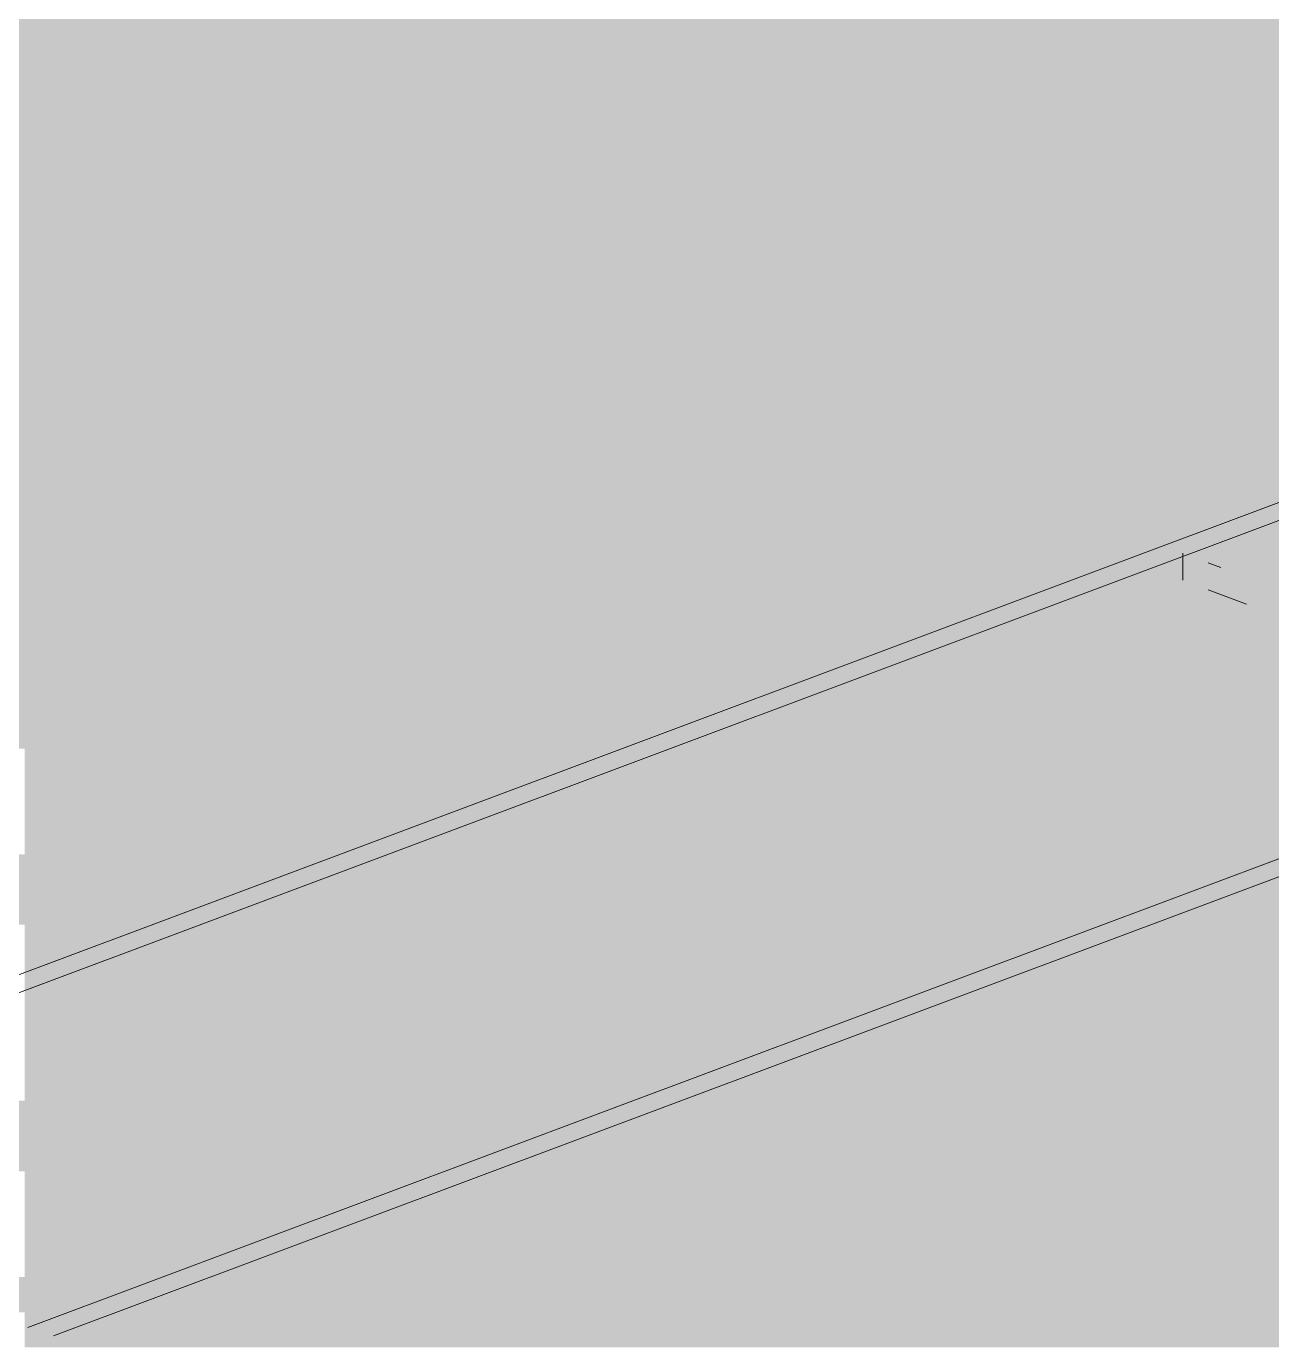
# Paper-space layout '03 3D Building and Roof' of a CAD drawing. Header units: millimetres. Extents: x 5 to 415, y 5 to 292.
# Drawn here: x 89.85 to 95.91, y 94.03 to 100.43 of the extents above; entities that cross this region are included whole.
import ezdxf

# ---------------------------------------------------------------- set-up
doc = ezdxf.new("R2010")
doc.units = ezdxf.units.MM
doc.layers.add('EXISTING', color=7, linetype='Continuous')
doc.layers.add('IMAGES', color=7, linetype='Continuous')

# ---------------------------------------------------------------- blocks, each defined once
blk = doc.blocks.new('SHEET_03')
at = {"layer": 'EXISTING', "color": 250, "lineweight": 9}
for p, q in [((87.4954, 94.9461), (96.5027, 98.3203)), ((87.7439, 94.9518), (96.5027, 98.2329)), ((95.4775, 97.7333), (95.4775, 97.8644)), ((95.6018, 97.8178), (95.664, 97.7945)), ((95.7883, 97.6168), (95.6018, 97.6867)), ((89.8559, 94.0968), (97.4966, 96.9591)), ((89.9802, 94.056), (97.683, 96.9415))]:
    blk.add_line(p, q, dxfattribs=at)
at = {"layer": 'IMAGES', "color": 7}
for points in [[(95.8378, 99.1429), (96.0092, 99.1429), (95.8378, 103.0857), (96.0092, 103.0857)], [(67.0488, 100.3429), (95.8378, 100.3429), (67.0488, 100.5143), (95.8378, 100.5143)], [(66.7061, 100.1714), (95.8378, 100.1714), (66.7061, 100.3429), (95.8378, 100.3429)], [(66.192, 100), (95.8378, 100), (66.192, 100.1714), (95.8378, 100.1714)], [(65.8492, 99.8286), (95.8378, 99.8286), (65.8492, 100), (95.8378, 100)], [(65.3352, 99.6571), (95.8378, 99.6571), (65.3352, 99.8286), (95.8378, 99.8286)], [(64.8211, 99.4857), (95.8378, 99.4857), (64.8211, 99.6571), (95.8378, 99.6571)], [(64.4783, 99.3143), (95.8378, 99.3143), (64.4783, 99.4857), (95.8378, 99.4857)], [(63.9643, 99.1429), (95.8378, 99.1429), (63.9643, 99.3143), (95.8378, 99.3143)], [(63.6215, 98.9714), (95.3237, 98.9714), (63.6215, 99.1429), (95.3237, 99.1429)], [(95.3237, 98.9714), (95.4951, 98.9714), (95.3237, 99.1429), (95.4951, 99.1429)], [(95.4951, 98.9714), (95.6664, 98.9714), (95.4951, 99.1429), (95.6664, 99.1429)], [(95.6664, 98.9714), (95.8378, 98.9714), (95.6664, 99.1429), (95.8378, 99.1429)], [(95.8378, 98.9714), (96.0092, 98.9714), (95.8378, 99.1429), (96.0092, 99.1429)], [(63.1074, 98.8), (94.981, 98.8), (63.1074, 98.9714), (94.981, 98.9714)], [(94.981, 98.8), (95.1523, 98.8), (94.981, 98.9714), (95.1523, 98.9714)], [(95.1523, 98.8), (95.3237, 98.8), (95.1523, 98.9714), (95.3237, 98.9714)], [(95.3237, 98.8), (95.4951, 98.8), (95.3237, 98.9714), (95.4951, 98.9714)], [(95.4951, 98.8), (95.6664, 98.8), (95.4951, 98.9714), (95.6664, 98.9714)], [(95.6664, 98.8), (95.8378, 98.8), (95.6664, 98.9714), (95.8378, 98.9714)], [(95.8378, 98.8), (96.0092, 98.8), (95.8378, 98.9714), (96.0092, 98.9714)], [(62.5934, 98.6286), (94.4669, 98.6286), (62.5934, 98.8), (94.4669, 98.8)], [(94.4669, 98.6286), (94.6383, 98.6286), (94.4669, 98.8), (94.6383, 98.8)], [(94.6383, 98.6286), (94.981, 98.6286), (94.6383, 98.8), (94.981, 98.8)], [(94.981, 98.6286), (95.1523, 98.6286), (94.981, 98.8), (95.1523, 98.8)], [(95.1523, 98.6286), (95.3237, 98.6286), (95.1523, 98.8), (95.3237, 98.8)], [(95.3237, 98.6286), (95.4951, 98.6286), (95.3237, 98.8), (95.4951, 98.8)], [(95.4951, 98.6286), (95.6664, 98.6286), (95.4951, 98.8), (95.6664, 98.8)], [(95.6664, 98.6286), (95.8378, 98.6286), (95.6664, 98.8), (95.8378, 98.8)], [(95.8378, 98.6286), (96.0092, 98.6286), (95.8378, 98.8), (96.0092, 98.8)], [(62.2506, 98.4571), (94.1242, 98.4571), (62.2506, 98.6286), (94.1242, 98.6286)], [(94.1242, 98.4571), (94.2955, 98.4571), (94.1242, 98.6286), (94.2955, 98.6286)], [(94.2955, 98.4571), (94.4669, 98.4571), (94.2955, 98.6286), (94.4669, 98.6286)], [(94.4669, 98.4571), (94.6383, 98.4571), (94.4669, 98.6286), (94.6383, 98.6286)], [(94.6383, 98.4571), (94.981, 98.4571), (94.6383, 98.6286), (94.981, 98.6286)], [(94.981, 98.4571), (95.1523, 98.4571), (94.981, 98.6286), (95.1523, 98.6286)], [(95.1523, 98.4571), (95.3237, 98.4571), (95.1523, 98.6286), (95.3237, 98.6286)], [(95.3237, 98.4571), (95.4951, 98.4571), (95.3237, 98.6286), (95.4951, 98.6286)], [(95.4951, 98.4571), (96.0092, 98.4571), (95.4951, 98.6286), (96.0092, 98.6286)], [(61.7365, 98.2857), (93.7814, 98.2857), (61.7365, 98.4571), (93.7814, 98.4571)], [(93.7814, 98.2857), (94.1242, 98.2857), (93.7814, 98.4571), (94.1242, 98.4571)], [(94.1242, 98.2857), (94.2955, 98.2857), (94.1242, 98.4571), (94.2955, 98.4571)], [(94.2955, 98.2857), (94.4669, 98.2857), (94.2955, 98.4571), (94.4669, 98.4571)], [(94.4669, 98.2857), (94.6383, 98.2857), (94.4669, 98.4571), (94.6383, 98.4571)], [(94.6383, 98.2857), (94.8096, 98.2857), (94.6383, 98.4571), (94.8096, 98.4571)], [(94.8096, 98.2857), (94.981, 98.2857), (94.8096, 98.4571), (94.981, 98.4571)], [(94.981, 98.2857), (95.1523, 98.2857), (94.981, 98.4571), (95.1523, 98.4571)], [(95.1523, 98.2857), (96.0092, 98.2857), (95.1523, 98.4571), (96.0092, 98.4571)], [(61.3938, 98.1143), (93.096, 98.1143), (61.3938, 98.2857), (93.096, 98.2857)], [(93.096, 98.1143), (93.2674, 98.1143), (93.096, 98.2857), (93.2674, 98.2857)], [(93.2674, 98.1143), (93.4387, 98.1143), (93.2674, 98.2857), (93.4387, 98.2857)], [(93.4387, 98.1143), (93.7814, 98.1143), (93.4387, 98.2857), (93.7814, 98.2857)], [(93.7814, 98.1143), (93.9528, 98.1143), (93.7814, 98.2857), (93.9528, 98.2857)], [(93.9528, 98.1143), (94.1242, 98.1143), (93.9528, 98.2857), (94.1242, 98.2857)], [(94.1242, 98.1143), (94.4669, 98.1143), (94.1242, 98.2857), (94.4669, 98.2857)], [(94.4669, 98.1143), (94.6383, 98.1143), (94.4669, 98.2857), (94.6383, 98.2857)], [(94.6383, 98.1143), (95.4951, 98.1143), (94.6383, 98.2857), (95.4951, 98.2857)], [(95.4951, 98.1143), (95.6664, 98.1143), (95.4951, 98.2857), (95.6664, 98.2857)], [(95.6664, 98.1143), (95.8378, 98.1143), (95.6664, 98.2857), (95.8378, 98.2857)], [(95.8378, 98.1143), (96.0092, 98.1143), (95.8378, 98.2857), (96.0092, 98.2857)], [(60.8797, 97.9429), (92.9246, 97.9429), (60.8797, 98.1143), (92.9246, 98.1143)], [(92.9246, 97.9429), (93.096, 97.9429), (92.9246, 98.1143), (93.096, 98.1143)], [(93.096, 97.9429), (93.2674, 97.9429), (93.096, 98.1143), (93.2674, 98.1143)], [(93.2674, 97.9429), (93.4387, 97.9429), (93.2674, 98.1143), (93.4387, 98.1143)], [(93.4387, 97.9429), (93.7814, 97.9429), (93.4387, 98.1143), (93.7814, 98.1143)], [(93.7814, 97.9429), (93.9528, 97.9429), (93.7814, 98.1143), (93.9528, 98.1143)], [(93.9528, 97.9429), (94.1242, 97.9429), (93.9528, 98.1143), (94.1242, 98.1143)], [(94.1242, 97.9429), (95.1523, 97.9429), (94.1242, 98.1143), (95.1523, 98.1143)], [(95.1523, 97.9429), (95.3237, 97.9429), (95.1523, 98.1143), (95.3237, 98.1143)], [(95.3237, 97.9429), (95.4951, 97.9429), (95.3237, 98.1143), (95.4951, 98.1143)], [(95.4951, 97.9429), (95.6664, 97.9429), (95.4951, 98.1143), (95.6664, 98.1143)], [(95.6664, 97.9429), (95.8378, 97.9429), (95.6664, 98.1143), (95.8378, 98.1143)], [(95.8378, 97.9429), (96.1805, 97.9429), (95.8378, 98.1143), (96.1805, 98.1143)], [(80.4151, 97.7714), (92.4105, 97.7714), (80.4151, 97.9429), (92.4105, 97.9429)], [(92.4105, 97.7714), (92.5819, 97.7714), (92.4105, 97.9429), (92.5819, 97.9429)], [(92.5819, 97.7714), (92.7533, 97.7714), (92.5819, 97.9429), (92.7533, 97.9429)], [(92.7533, 97.7714), (92.9246, 97.7714), (92.7533, 97.9429), (92.9246, 97.9429)], [(92.9246, 97.7714), (93.096, 97.7714), (92.9246, 97.9429), (93.096, 97.9429)], [(93.096, 97.7714), (93.2674, 97.7714), (93.096, 97.9429), (93.2674, 97.9429)], [(93.2674, 97.7714), (93.7814, 97.7714), (93.2674, 97.9429), (93.7814, 97.9429)], [(93.7814, 97.7714), (93.9528, 97.7714), (93.7814, 97.9429), (93.9528, 97.9429)], [(93.9528, 97.7714), (94.6383, 97.7714), (93.9528, 97.9429), (94.6383, 97.9429)], [(94.6383, 97.7714), (94.8096, 97.7714), (94.6383, 97.9429), (94.8096, 97.9429)], [(94.8096, 97.7714), (94.981, 97.7714), (94.8096, 97.9429), (94.981, 97.9429)], [(94.981, 97.7714), (95.1523, 97.7714), (94.981, 97.9429), (95.1523, 97.9429)], [(95.1523, 97.7714), (95.3237, 97.7714), (95.1523, 97.9429), (95.3237, 97.9429)], [(95.3237, 97.7714), (95.4951, 97.7714), (95.3237, 97.9429), (95.4951, 97.9429)], [(95.4951, 97.7714), (95.6664, 97.7714), (95.4951, 97.9429), (95.6664, 97.9429)], [(95.6664, 97.6), (95.8378, 97.6), (95.6664, 97.9429), (95.8378, 97.9429)], [(95.8378, 97.6), (96.0092, 97.6), (95.8378, 97.9429), (96.0092, 97.9429)], [(81.1006, 97.6), (91.7251, 97.6), (81.1006, 97.7714), (91.7251, 97.7714)], [(91.7251, 97.6), (91.8964, 97.6), (91.7251, 97.7714), (91.8964, 97.7714)], [(91.8964, 97.6), (92.0678, 97.6), (91.8964, 97.7714), (92.0678, 97.7714)], [(92.0678, 97.6), (92.4105, 97.6), (92.0678, 97.7714), (92.4105, 97.7714)], [(92.4105, 97.6), (92.5819, 97.6), (92.4105, 97.7714), (92.5819, 97.7714)], [(92.5819, 97.6), (92.9246, 97.6), (92.5819, 97.7714), (92.9246, 97.7714)], [(92.9246, 97.6), (93.096, 97.6), (92.9246, 97.7714), (93.096, 97.7714)], [(93.096, 97.6), (93.2674, 97.6), (93.096, 97.7714), (93.2674, 97.7714)], [(93.2674, 97.6), (94.1242, 97.6), (93.2674, 97.7714), (94.1242, 97.7714)], [(94.1242, 97.6), (94.2955, 97.6), (94.1242, 97.7714), (94.2955, 97.7714)], [(94.2955, 97.6), (94.4669, 97.6), (94.2955, 97.7714), (94.4669, 97.7714)], [(94.4669, 97.6), (94.6383, 97.6), (94.4669, 97.7714), (94.6383, 97.7714)], [(94.6383, 97.6), (94.8096, 97.6), (94.6383, 97.7714), (94.8096, 97.7714)], [(94.8096, 97.6), (94.981, 97.6), (94.8096, 97.7714), (94.981, 97.7714)], [(94.981, 97.6), (95.4951, 97.6), (94.981, 97.7714), (95.4951, 97.7714)], [(95.4951, 97.6), (95.6664, 97.6), (95.4951, 97.7714), (95.6664, 97.7714)], [(81.2719, 97.4286), (91.3824, 97.4286), (81.2719, 97.6), (91.3824, 97.6)], [(91.3824, 97.4286), (91.5537, 97.4286), (91.3824, 97.6), (91.5537, 97.6)], [(91.5537, 97.4286), (91.7251, 97.4286), (91.5537, 97.6), (91.7251, 97.6)], [(91.7251, 97.4286), (91.8964, 97.4286), (91.7251, 97.6), (91.8964, 97.6)], [(91.8964, 97.4286), (92.0678, 97.4286), (91.8964, 97.6), (92.0678, 97.6)], [(92.0678, 97.4286), (92.4105, 97.4286), (92.0678, 97.6), (92.4105, 97.6)], [(92.4105, 97.4286), (92.5819, 97.4286), (92.4105, 97.6), (92.5819, 97.6)], [(92.5819, 97.4286), (92.7533, 97.4286), (92.5819, 97.6), (92.7533, 97.6)], [(92.7533, 97.4286), (92.9246, 97.4286), (92.7533, 97.6), (92.9246, 97.6)], [(92.9246, 97.4286), (93.7814, 97.4286), (92.9246, 97.6), (93.7814, 97.6)], [(93.7814, 97.4286), (93.9528, 97.4286), (93.7814, 97.6), (93.9528, 97.6)], [(93.9528, 97.4286), (94.1242, 97.4286), (93.9528, 97.6), (94.1242, 97.6)], [(94.1242, 97.4286), (94.2955, 97.4286), (94.1242, 97.6), (94.2955, 97.6)], [(94.2955, 97.2571), (94.6383, 97.2571), (94.2955, 97.6), (94.6383, 97.6)], [(94.6383, 97.4286), (94.8096, 97.4286), (94.6383, 97.6), (94.8096, 97.6)], [(94.8096, 97.4286), (94.981, 97.4286), (94.8096, 97.6), (94.981, 97.6)], [(94.981, 97.4286), (95.1523, 97.4286), (94.981, 97.6), (95.1523, 97.6)], [(95.1523, 97.4286), (95.3237, 97.4286), (95.1523, 97.6), (95.3237, 97.6)], [(95.3237, 97.4286), (95.4951, 97.4286), (95.3237, 97.6), (95.4951, 97.6)], [(95.4951, 97.4286), (95.8378, 97.4286), (95.4951, 97.6), (95.8378, 97.6)], [(95.8378, 97.4286), (96.0092, 97.4286), (95.8378, 97.6), (96.0092, 97.6)], [(81.9574, 97.2571), (90.8683, 97.2571), (81.9574, 97.4286), (90.8683, 97.4286)], [(90.8683, 97.2571), (91.0396, 97.2571), (90.8683, 97.4286), (91.0396, 97.4286)], [(91.0396, 97.2571), (91.3824, 97.2571), (91.0396, 97.4286), (91.3824, 97.4286)], [(91.3824, 97.2571), (91.5537, 97.2571), (91.3824, 97.4286), (91.5537, 97.4286)], [(91.5537, 97.2571), (91.7251, 97.2571), (91.5537, 97.4286), (91.7251, 97.4286)], [(91.7251, 97.2571), (91.8964, 97.2571), (91.7251, 97.4286), (91.8964, 97.4286)], [(91.8964, 97.2571), (92.0678, 97.2571), (91.8964, 97.4286), (92.0678, 97.4286)], [(92.0678, 97.2571), (92.2392, 97.2571), (92.0678, 97.4286), (92.2392, 97.4286)], [(92.2392, 97.2571), (92.4105, 97.2571), (92.2392, 97.4286), (92.4105, 97.4286)], [(92.4105, 97.2571), (92.5819, 97.2571), (92.4105, 97.4286), (92.5819, 97.4286)], [(92.5819, 97.2571), (93.096, 97.2571), (92.5819, 97.4286), (93.096, 97.4286)], [(93.096, 97.2571), (93.4387, 97.2571), (93.096, 97.4286), (93.4387, 97.4286)], [(93.4387, 97.2571), (93.6101, 97.2571), (93.4387, 97.4286), (93.6101, 97.4286)], [(93.6101, 97.2571), (93.7814, 97.2571), (93.6101, 97.4286), (93.7814, 97.4286)], [(93.7814, 97.2571), (93.9528, 97.2571), (93.7814, 97.4286), (93.9528, 97.4286)], [(93.9528, 97.2571), (94.1242, 97.2571), (93.9528, 97.4286), (94.1242, 97.4286)], [(94.1242, 97.2571), (94.2955, 97.2571), (94.1242, 97.4286), (94.2955, 97.4286)], [(94.6383, 97.2571), (94.8096, 97.2571), (94.6383, 97.4286), (94.8096, 97.4286)], [(94.8096, 97.2571), (94.981, 97.2571), (94.8096, 97.4286), (94.981, 97.4286)], [(94.981, 97.2571), (95.3237, 97.2571), (94.981, 97.4286), (95.3237, 97.4286)], [(95.3237, 97.2571), (95.4951, 97.2571), (95.3237, 97.4286), (95.4951, 97.4286)], [(95.4951, 97.2571), (95.8378, 97.2571), (95.4951, 97.4286), (95.8378, 97.4286)], [(95.8378, 97.2571), (96.0092, 97.2571), (95.8378, 97.4286), (96.0092, 97.4286)], [(82.3001, 97.0857), (90.5255, 97.0857), (82.3001, 97.2571), (90.5255, 97.2571)], [(90.5255, 97.0857), (90.6969, 97.0857), (90.5255, 97.2571), (90.6969, 97.2571)], [(90.6969, 97.0857), (90.8683, 97.0857), (90.6969, 97.2571), (90.8683, 97.2571)], [(90.8683, 97.0857), (91.211, 97.0857), (90.8683, 97.2571), (91.211, 97.2571)], [(91.211, 97.0857), (91.3824, 97.0857), (91.211, 97.2571), (91.3824, 97.2571)], [(91.3824, 97.0857), (91.5537, 97.0857), (91.3824, 97.2571), (91.5537, 97.2571)], [(91.5537, 97.0857), (91.7251, 97.0857), (91.5537, 97.2571), (91.7251, 97.2571)], [(91.7251, 97.0857), (92.0678, 97.0857), (91.7251, 97.2571), (92.0678, 97.2571)], [(92.0678, 97.0857), (92.7533, 97.0857), (92.0678, 97.2571), (92.7533, 97.2571)], [(92.7533, 97.0857), (92.9246, 97.0857), (92.7533, 97.2571), (92.9246, 97.2571)], [(92.9246, 97.0857), (93.096, 97.0857), (92.9246, 97.2571), (93.096, 97.2571)], [(93.096, 97.0857), (93.2674, 97.0857), (93.096, 97.2571), (93.2674, 97.2571)], [(93.2674, 97.0857), (93.4387, 97.0857), (93.2674, 97.2571), (93.4387, 97.2571)], [(93.4387, 97.0857), (93.9528, 97.0857), (93.4387, 97.2571), (93.9528, 97.2571)], [(93.9528, 97.0857), (94.1242, 97.0857), (93.9528, 97.2571), (94.1242, 97.2571)], [(94.1242, 97.0857), (94.2955, 97.0857), (94.1242, 97.2571), (94.2955, 97.2571)], [(94.2955, 97.0857), (94.6383, 97.0857), (94.2955, 97.2571), (94.6383, 97.2571)], [(94.6383, 97.0857), (96.1805, 97.0857), (94.6383, 97.2571), (96.1805, 97.2571)], [(82.6428, 96.9143), (90.0115, 96.9143), (82.6428, 97.0857), (90.0115, 97.0857)], [(90.0115, 96.9143), (90.5255, 96.9143), (90.0115, 97.0857), (90.5255, 97.0857)], [(90.5255, 96.9143), (90.6969, 96.9143), (90.5255, 97.0857), (90.6969, 97.0857)], [(90.6969, 96.9143), (90.8683, 96.9143), (90.6969, 97.0857), (90.8683, 97.0857)], [(90.8683, 96.9143), (91.0396, 96.9143), (90.8683, 97.0857), (91.0396, 97.0857)], [(91.0396, 96.9143), (91.211, 96.9143), (91.0396, 97.0857), (91.211, 97.0857)], [(91.211, 96.9143), (91.5537, 96.9143), (91.211, 97.0857), (91.5537, 97.0857)], [(91.5537, 96.9143), (92.2392, 96.9143), (91.5537, 97.0857), (92.2392, 97.0857)], [(92.2392, 96.9143), (92.4105, 96.9143), (92.2392, 97.0857), (92.4105, 97.0857)], [(92.4105, 96.9143), (92.5819, 96.9143), (92.4105, 97.0857), (92.5819, 97.0857)], [(92.5819, 96.9143), (92.7533, 96.9143), (92.5819, 97.0857), (92.7533, 97.0857)], [(92.7533, 96.9143), (92.9246, 96.9143), (92.7533, 97.0857), (92.9246, 97.0857)], [(92.9246, 96.9143), (93.096, 96.9143), (92.9246, 97.0857), (93.096, 97.0857)], [(93.096, 96.9143), (93.4387, 96.9143), (93.096, 97.0857), (93.4387, 97.0857)], [(93.4387, 96.9143), (93.6101, 96.9143), (93.4387, 97.0857), (93.6101, 97.0857)], [(93.6101, 96.9143), (93.7814, 96.9143), (93.6101, 97.0857), (93.7814, 97.0857)], [(93.7814, 96.9143), (94.2955, 96.9143), (93.7814, 97.0857), (94.2955, 97.0857)], [(94.2955, 96.9143), (95.8378, 96.9143), (94.2955, 97.0857), (95.8378, 97.0857)], [(95.8378, 96.9143), (96.3519, 96.9143), (95.8378, 97.0857), (96.3519, 97.0857)], [(89.8401, 96.7429), (90.0115, 96.7429), (89.8401, 96.9143), (90.0115, 96.9143)], [(90.0115, 96.7429), (90.1828, 96.7429), (90.0115, 96.9143), (90.1828, 96.9143)], [(90.1828, 96.7429), (90.3542, 96.7429), (90.1828, 96.9143), (90.3542, 96.9143)], [(90.3542, 96.7429), (90.5255, 96.7429), (90.3542, 96.9143), (90.5255, 96.9143)], [(90.5255, 96.7429), (90.6969, 96.7429), (90.5255, 96.9143), (90.6969, 96.9143)], [(90.6969, 96.7429), (90.8683, 96.7429), (90.6969, 96.9143), (90.8683, 96.9143)], [(90.8683, 96.7429), (91.7251, 96.7429), (90.8683, 96.9143), (91.7251, 96.9143)], [(91.7251, 96.7429), (92.0678, 96.7429), (91.7251, 96.9143), (92.0678, 96.9143)], [(92.0678, 96.7429), (92.2392, 96.7429), (92.0678, 96.9143), (92.2392, 96.9143)], [(92.2392, 96.7429), (92.4105, 96.7429), (92.2392, 96.9143), (92.4105, 96.9143)], [(92.4105, 96.7429), (92.5819, 96.7429), (92.4105, 96.9143), (92.5819, 96.9143)], [(92.5819, 96.7429), (93.096, 96.7429), (92.5819, 96.9143), (93.096, 96.9143)], [(93.096, 96.7429), (93.2674, 96.7429), (93.096, 96.9143), (93.2674, 96.9143)], [(93.2674, 96.7429), (93.4387, 96.7429), (93.2674, 96.9143), (93.4387, 96.9143)], [(93.4387, 96.7429), (93.7814, 96.7429), (93.4387, 96.9143), (93.7814, 96.9143)], [(93.7814, 96.7429), (95.6664, 96.7429), (93.7814, 96.9143), (95.6664, 96.9143)], [(95.6664, 96.7429), (95.8378, 96.7429), (95.6664, 96.9143), (95.8378, 96.9143)], [(95.8378, 96.7429), (96.1805, 96.7429), (95.8378, 96.9143), (96.1805, 96.9143)], [(89.8401, 96.5714), (90.0115, 96.5714), (89.8401, 96.7429), (90.0115, 96.7429)], [(90.0115, 96.5714), (90.1828, 96.5714), (90.0115, 96.7429), (90.1828, 96.7429)], [(90.1828, 96.5714), (90.3542, 96.5714), (90.1828, 96.7429), (90.3542, 96.7429)], [(90.3542, 96.5714), (90.5255, 96.5714), (90.3542, 96.7429), (90.5255, 96.7429)], [(90.5255, 96.5714), (90.6969, 96.5714), (90.5255, 96.7429), (90.6969, 96.7429)], [(90.6969, 96.5714), (91.3824, 96.5714), (90.6969, 96.7429), (91.3824, 96.7429)], [(91.3824, 96.5714), (91.5537, 96.5714), (91.3824, 96.7429), (91.5537, 96.7429)], [(91.5537, 96.5714), (91.7251, 96.5714), (91.5537, 96.7429), (91.7251, 96.7429)], [(91.7251, 96.5714), (91.8964, 96.5714), (91.7251, 96.7429), (91.8964, 96.7429)], [(91.8964, 96.5714), (92.0678, 96.5714), (91.8964, 96.7429), (92.0678, 96.7429)], [(92.0678, 96.5714), (92.2392, 96.5714), (92.0678, 96.7429), (92.2392, 96.7429)], [(92.2392, 96.5714), (92.5819, 96.5714), (92.2392, 96.7429), (92.5819, 96.7429)], [(92.5819, 96.5714), (92.7533, 96.5714), (92.5819, 96.7429), (92.7533, 96.7429)], [(92.7533, 96.5714), (92.9246, 96.5714), (92.7533, 96.7429), (92.9246, 96.7429)], [(92.9246, 96.5714), (93.2674, 96.5714), (92.9246, 96.7429), (93.2674, 96.7429)], [(93.2674, 96.5714), (94.981, 96.5714), (93.2674, 96.7429), (94.981, 96.7429)], [(94.981, 96.5714), (95.3237, 96.5714), (94.981, 96.7429), (95.3237, 96.7429)], [(95.3237, 96.5714), (95.4951, 96.5714), (95.3237, 96.7429), (95.4951, 96.7429)], [(95.4951, 96.5714), (95.6664, 96.5714), (95.4951, 96.7429), (95.6664, 96.7429)], [(95.6664, 96.5714), (95.8378, 96.5714), (95.6664, 96.7429), (95.8378, 96.7429)], [(95.8378, 96.5714), (96.0092, 96.5714), (95.8378, 96.7429), (96.0092, 96.7429)], [(89.8401, 96.4), (90.0115, 96.4), (89.8401, 96.5714), (90.0115, 96.5714)], [(90.0115, 96.4), (90.8683, 96.4), (90.0115, 96.5714), (90.8683, 96.5714)], [(90.8683, 96.4), (91.211, 96.4), (90.8683, 96.5714), (91.211, 96.5714)], [(91.211, 96.4), (91.3824, 96.4), (91.211, 96.5714), (91.3824, 96.5714)], [(91.3824, 96.4), (91.5537, 96.4), (91.3824, 96.5714), (91.5537, 96.5714)], [(91.5537, 96.4), (91.7251, 96.4), (91.5537, 96.5714), (91.7251, 96.5714)], [(91.7251, 96.4), (92.0678, 96.4), (91.7251, 96.5714), (92.0678, 96.5714)], [(92.0678, 96.4), (92.4105, 96.4), (92.0678, 96.5714), (92.4105, 96.5714)], [(92.4105, 96.4), (92.7533, 96.4), (92.4105, 96.5714), (92.7533, 96.5714)], [(92.7533, 96.4), (92.9246, 96.4), (92.7533, 96.5714), (92.9246, 96.5714)], [(92.9246, 96.4), (94.4669, 96.4), (92.9246, 96.5714), (94.4669, 96.5714)], [(94.4669, 96.4), (94.981, 96.4), (94.4669, 96.5714), (94.981, 96.5714)], [(94.981, 96.4), (95.3237, 96.4), (94.981, 96.5714), (95.3237, 96.5714)], [(95.3237, 96.4), (95.6664, 96.4), (95.3237, 96.5714), (95.6664, 96.5714)], [(95.6664, 96.4), (95.8378, 96.4), (95.6664, 96.5714), (95.8378, 96.5714)], [(95.8378, 96.4), (96.0092, 96.4), (95.8378, 96.5714), (96.0092, 96.5714)], [(89.6687, 96.2286), (90.5255, 96.2286), (89.6687, 96.4), (90.5255, 96.4)], [(90.5255, 96.2286), (90.6969, 96.2286), (90.5255, 96.4), (90.6969, 96.4)], [(90.6969, 96.2286), (90.8683, 96.2286), (90.6969, 96.4), (90.8683, 96.4)], [(90.8683, 96.2286), (91.0396, 96.2286), (90.8683, 96.4), (91.0396, 96.4)], [(91.0396, 96.2286), (91.211, 96.2286), (91.0396, 96.4), (91.211, 96.4)], [(91.211, 96.2286), (91.3824, 96.2286), (91.211, 96.4), (91.3824, 96.4)], [(91.3824, 96.2286), (91.5537, 96.2286), (91.3824, 96.4), (91.5537, 96.4)], [(91.5537, 96.2286), (91.7251, 96.2286), (91.5537, 96.4), (91.7251, 96.4)], [(91.7251, 96.2286), (91.8964, 96.2286), (91.7251, 96.4), (91.8964, 96.4)], [(91.8964, 96.2286), (92.0678, 96.2286), (91.8964, 96.4), (92.0678, 96.4)], [(92.0678, 96.2286), (92.4105, 96.2286), (92.0678, 96.4), (92.4105, 96.4)], [(92.4105, 96.2286), (94.1242, 96.2286), (92.4105, 96.4), (94.1242, 96.4)], [(94.1242, 96.2286), (94.2955, 96.2286), (94.1242, 96.4), (94.2955, 96.4)], [(94.2955, 96.2286), (94.4669, 96.2286), (94.2955, 96.4), (94.4669, 96.4)], [(94.4669, 96.2286), (94.6383, 96.2286), (94.4669, 96.4), (94.6383, 96.4)], [(94.6383, 96.2286), (94.8096, 96.2286), (94.6383, 96.4), (94.8096, 96.4)], [(94.8096, 96.2286), (94.981, 96.2286), (94.8096, 96.4), (94.981, 96.4)], [(94.981, 96.0571), (95.1523, 96.0571), (94.981, 96.4), (95.1523, 96.4)], [(95.1523, 96.2286), (95.3237, 96.2286), (95.1523, 96.4), (95.3237, 96.4)], [(95.3237, 96.2286), (95.4951, 96.2286), (95.3237, 96.4), (95.4951, 96.4)], [(95.4951, 96.2286), (95.6664, 96.2286), (95.4951, 96.4), (95.6664, 96.4)], [(95.6664, 96.2286), (95.8378, 96.2286), (95.6664, 96.4), (95.8378, 96.4)], [(95.8378, 96.2286), (96.0092, 96.2286), (95.8378, 96.4), (96.0092, 96.4)], [(89.1546, 96.0571), (90.0115, 96.0571), (89.1546, 96.2286), (90.0115, 96.2286)], [(90.0115, 96.0571), (90.3542, 96.0571), (90.0115, 96.2286), (90.3542, 96.2286)], [(90.3542, 96.0571), (90.5255, 96.0571), (90.3542, 96.2286), (90.5255, 96.2286)], [(90.5255, 96.0571), (90.6969, 96.0571), (90.5255, 96.2286), (90.6969, 96.2286)], [(90.6969, 95.8857), (90.8683, 95.8857), (90.6969, 96.2286), (90.8683, 96.2286)], [(90.8683, 96.0571), (91.211, 96.0571), (90.8683, 96.2286), (91.211, 96.2286)], [(91.211, 96.0571), (91.3824, 96.0571), (91.211, 96.2286), (91.3824, 96.2286)], [(91.3824, 96.0571), (91.5537, 96.0571), (91.3824, 96.2286), (91.5537, 96.2286)], [(91.5537, 96.0571), (92.0678, 96.0571), (91.5537, 96.2286), (92.0678, 96.2286)], [(92.0678, 96.0571), (93.6101, 96.0571), (92.0678, 96.2286), (93.6101, 96.2286)], [(93.6101, 96.0571), (93.7814, 96.0571), (93.6101, 96.2286), (93.7814, 96.2286)], [(93.7814, 96.0571), (93.9528, 96.0571), (93.7814, 96.2286), (93.9528, 96.2286)], [(93.9528, 96.0571), (94.1242, 96.0571), (93.9528, 96.2286), (94.1242, 96.2286)], [(94.1242, 96.0571), (94.2955, 96.0571), (94.1242, 96.2286), (94.2955, 96.2286)], [(94.2955, 96.0571), (94.4669, 96.0571), (94.2955, 96.2286), (94.4669, 96.2286)], [(94.4669, 96.0571), (94.6383, 96.0571), (94.4669, 96.2286), (94.6383, 96.2286)], [(94.6383, 96.0571), (94.8096, 96.0571), (94.6383, 96.2286), (94.8096, 96.2286)], [(94.8096, 96.0571), (94.981, 96.0571), (94.8096, 96.2286), (94.981, 96.2286)], [(95.1523, 96.0571), (95.3237, 96.0571), (95.1523, 96.2286), (95.3237, 96.2286)], [(95.3237, 96.0571), (95.4951, 96.0571), (95.3237, 96.2286), (95.4951, 96.2286)], [(95.4951, 96.0571), (95.6664, 96.0571), (95.4951, 96.2286), (95.6664, 96.2286)], [(95.6664, 96.0571), (96.1805, 96.0571), (95.6664, 96.2286), (96.1805, 96.2286)], [(89.8401, 95.8857), (90.0115, 95.8857), (89.8401, 96.0571), (90.0115, 96.0571)], [(90.0115, 95.8857), (90.1828, 95.8857), (90.0115, 96.0571), (90.1828, 96.0571)], [(90.1828, 95.8857), (90.3542, 95.8857), (90.1828, 96.0571), (90.3542, 96.0571)], [(90.3542, 95.8857), (90.6969, 95.8857), (90.3542, 96.0571), (90.6969, 96.0571)], [(90.8683, 95.8857), (91.0396, 95.8857), (90.8683, 96.0571), (91.0396, 96.0571)], [(91.0396, 95.8857), (91.211, 95.8857), (91.0396, 96.0571), (91.211, 96.0571)], [(91.211, 95.8857), (91.3824, 95.8857), (91.211, 96.0571), (91.3824, 96.0571)], [(91.3824, 95.8857), (93.2674, 95.8857), (91.3824, 96.0571), (93.2674, 96.0571)], [(93.2674, 95.8857), (93.6101, 95.8857), (93.2674, 96.0571), (93.6101, 96.0571)], [(93.6101, 95.8857), (93.7814, 95.8857), (93.6101, 96.0571), (93.7814, 96.0571)], [(93.7814, 95.8857), (93.9528, 95.8857), (93.7814, 96.0571), (93.9528, 96.0571)], [(93.9528, 95.8857), (94.1242, 95.8857), (93.9528, 96.0571), (94.1242, 96.0571)], [(94.1242, 95.7143), (94.2955, 95.7143), (94.1242, 96.0571), (94.2955, 96.0571)], [(94.2955, 95.8857), (94.4669, 95.8857), (94.2955, 96.0571), (94.4669, 96.0571)], [(94.4669, 95.8857), (94.6383, 95.8857), (94.4669, 96.0571), (94.6383, 96.0571)], [(94.6383, 95.8857), (94.8096, 95.8857), (94.6383, 96.0571), (94.8096, 96.0571)], [(94.8096, 95.8857), (94.981, 95.8857), (94.8096, 96.0571), (94.981, 96.0571)], [(94.981, 95.8857), (95.1523, 95.8857), (94.981, 96.0571), (95.1523, 96.0571)], [(95.1523, 95.8857), (95.3237, 95.8857), (95.1523, 96.0571), (95.3237, 96.0571)], [(95.3237, 95.8857), (95.4951, 95.8857), (95.3237, 96.0571), (95.4951, 96.0571)], [(95.4951, 95.8857), (95.6664, 95.8857), (95.4951, 96.0571), (95.6664, 96.0571)], [(95.6664, 95.8857), (95.8378, 95.8857), (95.6664, 96.0571), (95.8378, 96.0571)], [(95.8378, 95.8857), (96.0092, 95.8857), (95.8378, 96.0571), (96.0092, 96.0571)], [(89.8401, 95.7143), (90.3542, 95.7143), (89.8401, 95.8857), (90.3542, 95.8857)], [(90.3542, 95.7143), (90.5255, 95.7143), (90.3542, 95.8857), (90.5255, 95.8857)], [(90.5255, 95.7143), (90.6969, 95.7143), (90.5255, 95.8857), (90.6969, 95.8857)], [(90.6969, 95.7143), (91.0396, 95.7143), (90.6969, 95.8857), (91.0396, 95.8857)], [(91.0396, 95.7143), (92.9246, 95.7143), (91.0396, 95.8857), (92.9246, 95.8857)], [(92.9246, 95.5429), (93.096, 95.5429), (92.9246, 95.8857), (93.096, 95.8857)], [(93.096, 95.7143), (93.2674, 95.7143), (93.096, 95.8857), (93.2674, 95.8857)], [(93.2674, 95.7143), (93.6101, 95.7143), (93.2674, 95.8857), (93.6101, 95.8857)], [(93.6101, 95.7143), (93.7814, 95.7143), (93.6101, 95.8857), (93.7814, 95.8857)], [(93.7814, 95.7143), (93.9528, 95.7143), (93.7814, 95.8857), (93.9528, 95.8857)], [(93.9528, 95.7143), (94.1242, 95.7143), (93.9528, 95.8857), (94.1242, 95.8857)], [(94.2955, 95.7143), (94.4669, 95.7143), (94.2955, 95.8857), (94.4669, 95.8857)], [(94.4669, 95.7143), (94.6383, 95.7143), (94.4669, 95.8857), (94.6383, 95.8857)], [(94.6383, 95.7143), (94.8096, 95.7143), (94.6383, 95.8857), (94.8096, 95.8857)], [(94.8096, 95.7143), (94.981, 95.7143), (94.8096, 95.8857), (94.981, 95.8857)], [(94.981, 95.7143), (95.1523, 95.7143), (94.981, 95.8857), (95.1523, 95.8857)], [(95.1523, 95.7143), (95.3237, 95.7143), (95.1523, 95.8857), (95.3237, 95.8857)], [(95.3237, 95.7143), (95.4951, 95.7143), (95.3237, 95.8857), (95.4951, 95.8857)], [(95.4951, 95.7143), (99.7792, 95.7143), (95.4951, 95.8857), (99.7792, 95.8857)], [(89.8401, 95.5429), (90.0115, 95.5429), (89.8401, 95.7143), (90.0115, 95.7143)], [(90.0115, 95.5429), (90.1828, 95.5429), (90.0115, 95.7143), (90.1828, 95.7143)], [(90.1828, 95.5429), (90.6969, 95.5429), (90.1828, 95.7143), (90.6969, 95.7143)], [(90.6969, 95.5429), (92.0678, 95.5429), (90.6969, 95.7143), (92.0678, 95.7143)], [(92.0678, 95.5429), (92.2392, 95.5429), (92.0678, 95.7143), (92.2392, 95.7143)], [(92.2392, 95.5429), (92.5819, 95.5429), (92.2392, 95.7143), (92.5819, 95.7143)], [(92.5819, 95.5429), (92.7533, 95.5429), (92.5819, 95.7143), (92.7533, 95.7143)], [(92.7533, 95.5429), (92.9246, 95.5429), (92.7533, 95.7143), (92.9246, 95.7143)], [(93.096, 95.5429), (93.2674, 95.5429), (93.096, 95.7143), (93.2674, 95.7143)], [(93.2674, 95.5429), (93.4387, 95.5429), (93.2674, 95.7143), (93.4387, 95.7143)], [(93.4387, 95.5429), (93.6101, 95.5429), (93.4387, 95.7143), (93.6101, 95.7143)], [(93.6101, 95.5429), (93.7814, 95.5429), (93.6101, 95.7143), (93.7814, 95.7143)], [(93.7814, 95.5429), (93.9528, 95.5429), (93.7814, 95.7143), (93.9528, 95.7143)], [(93.9528, 95.5429), (94.1242, 95.5429), (93.9528, 95.7143), (94.1242, 95.7143)], [(94.1242, 95.5429), (94.2955, 95.5429), (94.1242, 95.7143), (94.2955, 95.7143)], [(94.2955, 95.5429), (94.4669, 95.5429), (94.2955, 95.7143), (94.4669, 95.7143)], [(94.4669, 95.5429), (94.8096, 95.5429), (94.4669, 95.7143), (94.8096, 95.7143)], [(94.8096, 95.5429), (100.1219, 95.5429), (94.8096, 95.7143), (100.1219, 95.7143)], [(89.8401, 95.3714), (90.1828, 95.3714), (89.8401, 95.5429), (90.1828, 95.5429)], [(90.1828, 95.3714), (91.8964, 95.3714), (90.1828, 95.5429), (91.8964, 95.5429)], [(91.8964, 95.3714), (92.0678, 95.3714), (91.8964, 95.5429), (92.0678, 95.5429)], [(92.0678, 95.3714), (92.2392, 95.3714), (92.0678, 95.5429), (92.2392, 95.5429)], [(92.2392, 95.3714), (92.4105, 95.3714), (92.2392, 95.5429), (92.4105, 95.5429)], [(92.4105, 95.3714), (92.5819, 95.3714), (92.4105, 95.5429), (92.5819, 95.5429)], [(92.5819, 95.3714), (92.9246, 95.3714), (92.5819, 95.5429), (92.9246, 95.5429)], [(92.9246, 95.3714), (93.2674, 95.3714), (92.9246, 95.5429), (93.2674, 95.5429)], [(93.2674, 95.3714), (93.4387, 95.3714), (93.2674, 95.5429), (93.4387, 95.5429)], [(93.4387, 95.3714), (93.6101, 95.3714), (93.4387, 95.5429), (93.6101, 95.5429)], [(93.6101, 95.3714), (93.9528, 95.3714), (93.6101, 95.5429), (93.9528, 95.5429)], [(93.9528, 95.3714), (94.1242, 95.3714), (93.9528, 95.5429), (94.1242, 95.5429)], [(94.1242, 95.3714), (94.4669, 95.3714), (94.1242, 95.5429), (94.4669, 95.5429)], [(94.4669, 95.3714), (94.6383, 95.3714), (94.4669, 95.5429), (94.6383, 95.5429)], [(94.6383, 95.3714), (100.8073, 95.3714), (94.6383, 95.5429), (100.8073, 95.5429)], [(89.8401, 95.2), (91.3824, 95.2), (89.8401, 95.3714), (91.3824, 95.3714)], [(91.3824, 95.2), (91.5537, 95.2), (91.3824, 95.3714), (91.5537, 95.3714)], [(91.5537, 95.0286), (91.7251, 95.0286), (91.5537, 95.3714), (91.7251, 95.3714)], [(91.7251, 95.2), (91.8964, 95.2), (91.7251, 95.3714), (91.8964, 95.3714)], [(91.8964, 95.2), (92.0678, 95.2), (91.8964, 95.3714), (92.0678, 95.3714)], [(92.0678, 95.2), (92.2392, 95.2), (92.0678, 95.3714), (92.2392, 95.3714)], [(92.2392, 95.0286), (92.4105, 95.0286), (92.2392, 95.3714), (92.4105, 95.3714)], [(92.4105, 95.2), (92.5819, 95.2), (92.4105, 95.3714), (92.5819, 95.3714)], [(92.5819, 95.2), (92.7533, 95.2), (92.5819, 95.3714), (92.7533, 95.3714)], [(92.7533, 95.2), (92.9246, 95.2), (92.7533, 95.3714), (92.9246, 95.3714)], [(92.9246, 95.2), (93.096, 95.2), (92.9246, 95.3714), (93.096, 95.3714)], [(93.096, 95.2), (93.2674, 95.2), (93.096, 95.3714), (93.2674, 95.3714)], [(93.2674, 95.2), (93.4387, 95.2), (93.2674, 95.3714), (93.4387, 95.3714)], [(93.4387, 95.2), (93.6101, 95.2), (93.4387, 95.3714), (93.6101, 95.3714)], [(93.6101, 95.2), (93.7814, 95.2), (93.6101, 95.3714), (93.7814, 95.3714)], [(93.7814, 95.2), (93.9528, 95.2), (93.7814, 95.3714), (93.9528, 95.3714)], [(93.9528, 95.2), (94.1242, 95.2), (93.9528, 95.3714), (94.1242, 95.3714)], [(94.1242, 95.2), (101.3214, 95.2), (94.1242, 95.3714), (101.3214, 95.3714)], [(89.1546, 95.0286), (90.8683, 95.0286), (89.1546, 95.2), (90.8683, 95.2)], [(90.8683, 95.0286), (91.211, 95.0286), (90.8683, 95.2), (91.211, 95.2)], [(91.211, 95.0286), (91.3824, 95.0286), (91.211, 95.2), (91.3824, 95.2)], [(91.3824, 95.0286), (91.5537, 95.0286), (91.3824, 95.2), (91.5537, 95.2)], [(91.7251, 95.0286), (91.8964, 95.0286), (91.7251, 95.2), (91.8964, 95.2)], [(91.8964, 95.0286), (92.0678, 95.0286), (91.8964, 95.2), (92.0678, 95.2)], [(92.0678, 95.0286), (92.2392, 95.0286), (92.0678, 95.2), (92.2392, 95.2)], [(92.4105, 95.0286), (92.5819, 95.0286), (92.4105, 95.2), (92.5819, 95.2)], [(92.5819, 95.0286), (92.7533, 95.0286), (92.5819, 95.2), (92.7533, 95.2)], [(92.7533, 95.0286), (92.9246, 95.0286), (92.7533, 95.2), (92.9246, 95.2)], [(92.9246, 95.0286), (93.096, 95.0286), (92.9246, 95.2), (93.096, 95.2)], [(93.096, 95.0286), (93.2674, 95.0286), (93.096, 95.2), (93.2674, 95.2)], [(93.2674, 95.0286), (93.4387, 95.0286), (93.2674, 95.2), (93.4387, 95.2)], [(93.4387, 95.0286), (93.6101, 95.0286), (93.4387, 95.2), (93.6101, 95.2)], [(93.6101, 95.0286), (93.7814, 95.0286), (93.6101, 95.2), (93.7814, 95.2)], [(93.7814, 95.0286), (101.6641, 95.0286), (93.7814, 95.2), (101.6641, 95.2)], [(88.6405, 94.8571), (90.3542, 94.8571), (88.6405, 95.0286), (90.3542, 95.0286)], [(90.3542, 94.8571), (90.5255, 94.8571), (90.3542, 95.0286), (90.5255, 95.0286)], [(90.5255, 94.8571), (90.6969, 94.8571), (90.5255, 95.0286), (90.6969, 95.0286)], [(90.6969, 94.8571), (90.8683, 94.8571), (90.6969, 95.0286), (90.8683, 95.0286)], [(90.8683, 94.8571), (91.0396, 94.8571), (90.8683, 95.0286), (91.0396, 95.0286)], [(91.0396, 94.8571), (91.211, 94.8571), (91.0396, 95.0286), (91.211, 95.0286)], [(91.211, 94.8571), (91.3824, 94.8571), (91.211, 95.0286), (91.3824, 95.0286)], [(91.3824, 94.8571), (91.5537, 94.8571), (91.3824, 95.0286), (91.5537, 95.0286)], [(91.5537, 94.8571), (91.7251, 94.8571), (91.5537, 95.0286), (91.7251, 95.0286)], [(91.7251, 94.8571), (91.8964, 94.8571), (91.7251, 95.0286), (91.8964, 95.0286)], [(91.8964, 94.8571), (92.0678, 94.8571), (91.8964, 95.0286), (92.0678, 95.0286)], [(92.0678, 94.8571), (92.2392, 94.8571), (92.0678, 95.0286), (92.2392, 95.0286)], [(92.2392, 94.8571), (92.4105, 94.8571), (92.2392, 95.0286), (92.4105, 95.0286)], [(92.4105, 94.8571), (92.5819, 94.8571), (92.4105, 95.0286), (92.5819, 95.0286)], [(92.5819, 94.8571), (92.9246, 94.8571), (92.5819, 95.0286), (92.9246, 95.0286)], [(92.9246, 94.8571), (93.096, 94.8571), (92.9246, 95.0286), (93.096, 95.0286)], [(93.096, 94.8571), (93.2674, 94.8571), (93.096, 95.0286), (93.2674, 95.0286)], [(93.2674, 94.8571), (102.1782, 94.8571), (93.2674, 95.0286), (102.1782, 95.0286)], [(89.8401, 94.6857), (90.1828, 94.6857), (89.8401, 94.8571), (90.1828, 94.8571)], [(90.1828, 94.6857), (90.3542, 94.6857), (90.1828, 94.8571), (90.3542, 94.8571)], [(90.3542, 94.6857), (90.5255, 94.6857), (90.3542, 94.8571), (90.5255, 94.8571)], [(90.5255, 94.6857), (90.6969, 94.6857), (90.5255, 94.8571), (90.6969, 94.8571)], [(90.6969, 94.6857), (90.8683, 94.6857), (90.6969, 94.8571), (90.8683, 94.8571)], [(90.8683, 94.6857), (91.0396, 94.6857), (90.8683, 94.8571), (91.0396, 94.8571)], [(91.0396, 94.6857), (91.211, 94.6857), (91.0396, 94.8571), (91.211, 94.8571)], [(91.211, 94.6857), (91.3824, 94.6857), (91.211, 94.8571), (91.3824, 94.8571)], [(91.3824, 94.6857), (91.5537, 94.6857), (91.3824, 94.8571), (91.5537, 94.8571)], [(91.5537, 94.6857), (91.7251, 94.6857), (91.5537, 94.8571), (91.7251, 94.8571)], [(91.7251, 94.6857), (91.8964, 94.6857), (91.7251, 94.8571), (91.8964, 94.8571)], [(91.8964, 94.6857), (92.5819, 94.6857), (91.8964, 94.8571), (92.5819, 94.8571)], [(92.5819, 94.6857), (92.7533, 94.6857), (92.5819, 94.8571), (92.7533, 94.8571)], [(92.7533, 94.6857), (102.521, 94.6857), (92.7533, 94.8571), (102.521, 94.8571)], [(89.8401, 94.5143), (90.1828, 94.5143), (89.8401, 94.6857), (90.1828, 94.6857)], [(90.1828, 94.5143), (90.5255, 94.5143), (90.1828, 94.6857), (90.5255, 94.6857)], [(90.5255, 94.5143), (90.6969, 94.5143), (90.5255, 94.6857), (90.6969, 94.6857)], [(90.6969, 94.5143), (90.8683, 94.5143), (90.6969, 94.6857), (90.8683, 94.6857)], [(90.8683, 94.5143), (91.0396, 94.5143), (90.8683, 94.6857), (91.0396, 94.6857)], [(91.0396, 94.5143), (91.211, 94.5143), (91.0396, 94.6857), (91.211, 94.6857)], [(91.211, 94.5143), (91.3824, 94.5143), (91.211, 94.6857), (91.3824, 94.6857)], [(91.3824, 94.5143), (91.5537, 94.5143), (91.3824, 94.6857), (91.5537, 94.6857)], [(91.5537, 94.5143), (91.7251, 94.5143), (91.5537, 94.6857), (91.7251, 94.6857)], [(91.7251, 94.5143), (91.8964, 94.5143), (91.7251, 94.6857), (91.8964, 94.6857)], [(91.8964, 94.5143), (92.0678, 94.5143), (91.8964, 94.6857), (92.0678, 94.6857)], [(92.0678, 94.5143), (92.2392, 94.5143), (92.0678, 94.6857), (92.2392, 94.6857)], [(92.2392, 94.5143), (92.4105, 94.5143), (92.2392, 94.6857), (92.4105, 94.6857)], [(92.4105, 94.5143), (103.035, 94.5143), (92.4105, 94.6857), (103.035, 94.6857)], [(89.8401, 94.3429), (90.0115, 94.3429), (89.8401, 94.5143), (90.0115, 94.5143)], [(90.0115, 94.3429), (90.1828, 94.3429), (90.0115, 94.5143), (90.1828, 94.5143)], [(90.1828, 94.3429), (90.3542, 94.3429), (90.1828, 94.5143), (90.3542, 94.5143)], [(90.3542, 94.3429), (90.5255, 94.3429), (90.3542, 94.5143), (90.5255, 94.5143)], [(90.5255, 94.3429), (90.6969, 94.3429), (90.5255, 94.5143), (90.6969, 94.5143)], [(90.6969, 94.3429), (90.8683, 94.3429), (90.6969, 94.5143), (90.8683, 94.5143)], [(90.8683, 94.3429), (91.0396, 94.3429), (90.8683, 94.5143), (91.0396, 94.5143)], [(91.0396, 94.3429), (91.3824, 94.3429), (91.0396, 94.5143), (91.3824, 94.5143)], [(91.3824, 94.3429), (91.5537, 94.3429), (91.3824, 94.5143), (91.5537, 94.5143)], [(91.5537, 94.3429), (91.7251, 94.3429), (91.5537, 94.5143), (91.7251, 94.5143)], [(91.7251, 94.3429), (91.8964, 94.3429), (91.7251, 94.5143), (91.8964, 94.5143)], [(91.8964, 94.3429), (103.3778, 94.3429), (91.8964, 94.5143), (103.3778, 94.5143)], [(89.4974, 94.1714), (90.0115, 94.1714), (89.4974, 94.3429), (90.0115, 94.3429)], [(90.0115, 94.1714), (90.1828, 94.1714), (90.0115, 94.3429), (90.1828, 94.3429)], [(90.1828, 94.1714), (90.3542, 94.1714), (90.1828, 94.3429), (90.3542, 94.3429)], [(90.3542, 94.1714), (90.5255, 94.1714), (90.3542, 94.3429), (90.5255, 94.3429)], [(90.5255, 94.1714), (90.8683, 94.1714), (90.5255, 94.3429), (90.8683, 94.3429)], [(90.8683, 94.1714), (91.0396, 94.1714), (90.8683, 94.3429), (91.0396, 94.3429)], [(91.0396, 94.1714), (91.3824, 94.1714), (91.0396, 94.3429), (91.3824, 94.3429)], [(91.3824, 94.1714), (91.5537, 94.1714), (91.3824, 94.3429), (91.5537, 94.3429)], [(91.5537, 94.1714), (103.8919, 94.1714), (91.5537, 94.3429), (103.8919, 94.3429)], [(89.8401, 94), (90.0115, 94), (89.8401, 94.1714), (90.0115, 94.1714)], [(90.0115, 94), (90.1828, 94), (90.0115, 94.1714), (90.1828, 94.1714)], [(90.1828, 94), (90.3542, 94), (90.1828, 94.1714), (90.3542, 94.1714)], [(90.3542, 94), (90.6969, 94), (90.3542, 94.1714), (90.6969, 94.1714)], [(90.6969, 94), (90.8683, 94), (90.6969, 94.1714), (90.8683, 94.1714)], [(90.8683, 94), (91.0396, 94), (90.8683, 94.1714), (91.0396, 94.1714)], [(91.0396, 94), (103.7205, 94), (91.0396, 94.1714), (103.7205, 94.1714)]]:
    blk.add_solid(points, dxfattribs=at)

psp = doc.layouts.new('03 3D Building and Roof')

# ---------------------------------------------------------------- block references
psp.add_blockref('SHEET_03', (0, 0))

doc.saveas('drawing.dxf')
